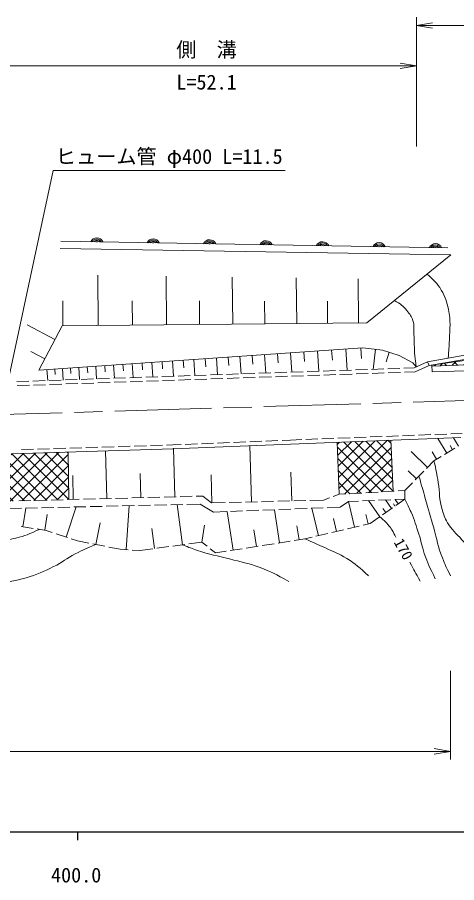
# Model space of a CAD drawing. Units: millimetres, scale not verified. Extents: x 40000 to 680000, y 20000 to 380000.
# Drawn here: x 460554 to 515000, y 198715 to 306000 of the extents above; entities that cross this region are included whole.
import ezdxf
from ezdxf.enums import TextEntityAlignment as Align

# ---------------------------------------------------------------- set-up
doc = ezdxf.new("R2010")
doc.units = ezdxf.units.MM
doc.header["$LTSCALE"] = 1000
doc.linetypes.add('CHAIN', pattern=[18.5, 12, -1.5, 3.5, -1.5])
for name, color, linetype, lineweight in [('M-BMK', 2, 'CHAIN', 13), ('M-STR-HTXT', 7, 'Continuous', 13), ('M-TTL-BAND', 7, 'Continuous', 25), ('M-WORK', 1, 'Continuous', 13)]:
    doc.layers.add(name, color=color, linetype=linetype, lineweight=lineweight)
doc.styles.add('ＭＳ ゴシック', font='')
doc.styles.get('ＭＳ ゴシック').set_extended_font_data('MS Gothic')

# ---------------------------------------------------------------- blocks, each defined once
blk = doc.blocks.new('open_arrow')
at = {"color": 0, "linetype": 'Continuous', "lineweight": -2}
blk.add_lwpolyline([(7.5, 1.25), (0, 0), (7.5, -1.25)], dxfattribs=at)

msp = doc.modelspace()

# ---------------------------------------------------------------- hatches: boundary and pattern name
at = {"layer": 'M-WORK'}
h = msp.add_hatch(dxfattribs=at)
h.set_pattern_fill('USER', color=256, style=0, pattern_type=2)
h.set_pattern_definition([(45, (545172, 263906), (-707.107, 707.107), []), (135, (545172, 263906), (-707.107, -707.107), [])])
h.paths.add_polyline_path([(545172, 263906), (538143, 265256), (525192, 264794), (511932, 262884), (511933, 262763)])
h = msp.add_hatch(dxfattribs=at)
h.set_pattern_fill('USER', color=256, style=0, pattern_type=2)
h.set_pattern_definition([(45, (507130, 247244), (-707.11, 707.11), []), (135, (507130, 247244), (-707.11, -707.11), [])])
h.paths.add_polyline_path([(507130, 247244), (506844, 253573), (500176, 253315), (500424, 246863)])
h = msp.add_hatch(dxfattribs=at)
h.set_pattern_fill('USER', color=256, style=0, pattern_type=2)
h.set_pattern_definition([(45, (466938, 246212), (-707.11, 707.11), []), (135, (466938, 246212), (-707.11, -707.11), [])])
h.paths.add_polyline_path([(466938, 246212), (466849, 252091), (459776, 251871), (459776, 251412), (459425, 251412), (459428, 246015)])

# ---------------------------------------------------------------- linework, layer by layer
at = {"layer": 'M-BMK'}
msp.add_line((558583, 259779), (458629, 256749), dxfattribs=at)
at = {"layer": 'M-STR-HTXT'}
for p, q in [((510000, 295000), (510000, 306000)), ((510000, 305000), (545172, 305000)), ((510000, 290000), (510000, 301000)), ((458500, 300000), (510000, 300000)), ((514213, 225000), (514213, 214000)), ((384751, 215000), (514213, 215000))]:
    msp.add_line(p, q, dxfattribs=at)
msp.add_lwpolyline([(459556, 261531), (465000, 287000), (493750, 287000)], dxfattribs=at)
at = {"layer": 'M-TTL-BAND'}
for p, q in [((40000, 205000), (579000, 205000)), ((468000, 205000), (468000, 204000))]:
    msp.add_line(p, q, dxfattribs=at)
at = {"layer": 'M-WORK'}
for p, q in [((513887, 277417), (465933, 278243)), ((465857, 277337), (514290, 276555)), ((514290, 276555), (503847, 268115)), ((470586, 267777), (470523, 274027)), ((479053, 267863), (478992, 273911)), ((487247, 267946), (487187, 273798)), ((495175, 268027), (495117, 273690)), ((502847, 268104), (502791, 273585)), ((466211, 267732), (466180, 270857)), ((474820, 267820), (474789, 270844)), ((483150, 267904), (483120, 270831)), ((491211, 267986), (491182, 270818)), ((499011, 268066), (498983, 270806)), ((465218, 266051), (461779, 267866)), ((466105, 267731), (463224, 262273)), ((503847, 268115), (466105, 267731)), ((463224, 262273), (503359, 265017)), ((503102, 265000), (503192, 263686)), ((503359, 265017), (505810, 264751)), ((511368, 263287), (522495, 265235)), ((463948, 263644), (462228, 264551)), ((488140, 263977), (488289, 261793)), ((489668, 264081), (489743, 262989)), ((491197, 264186), (491353, 261899)), ((492798, 264295), (492876, 263152)), ((494398, 264404), (494562, 262009)), ((496075, 264519), (496157, 263322)), ((497752, 264634), (497923, 262125)), ((499507, 264754), (499593, 263500)), ((501263, 264874), (501443, 262247)), ((504936, 264846), (504665, 262358)), ((505810, 264751), (507888, 264085)), ((506641, 264484), (506259, 263293)), ((507888, 264085), (509566, 263152)), ((525192, 264794), (511577, 262833)), ((511577, 262833), (522609, 264747)), ((472488, 262907), (472601, 261252)), ((473647, 262986), (473703, 262158)), ((474805, 263065), (474923, 261332)), ((476018, 263148), (476077, 262281)), ((477231, 263231), (477355, 261416)), ((478502, 263318), (478564, 262410)), ((479772, 263405), (479902, 261504)), ((481103, 263495), (481168, 262545)), ((482433, 263586), (482570, 261596)), ((483827, 263682), (483895, 262686)), ((485221, 263777), (485363, 261692)), ((486680, 263877), (486751, 262834)), ((509566, 263152), (509988, 262652)), ((509729, 262533), (511368, 263287)), ((511368, 263287), (511577, 262833)), ((511942, 262041), (511932, 262884)), ((511933, 262763), (545172, 263906)), ((545172, 263160), (511942, 262041)), ((464222, 262341), (464316, 260966)), ((465185, 262407), (465232, 261719)), ((466148, 262473), (466246, 261033)), ((467156, 262542), (467205, 261822)), ((468164, 262611), (468267, 261102)), ((469220, 262683), (469272, 261929)), ((470276, 262755), (470384, 261175)), ((471382, 262831), (471436, 262041)), ((486473, 261730), (487972, 261782)), ((488472, 261799), (489971, 261851)), ((490471, 261868), (491970, 261920)), ((492469, 261937), (493969, 261989)), ((494468, 262006), (495967, 262058)), ((496467, 262075), (497966, 262127)), ((498466, 262144), (499965, 262196)), ((500465, 262213), (501964, 262265)), ((502464, 262282), (503963, 262334)), ((502531, 261784), (504030, 261836)), ((504462, 262351), (505961, 262403)), ((504530, 261853), (506029, 261905)), ((506461, 262420), (507960, 262472)), ((506529, 261922), (508028, 261974)), ((508460, 262489), (509729, 262533)), ((508527, 261991), (509847, 262036)), ((509847, 262036), (511577, 262833)), ((460489, 260834), (461988, 260886)), ((462487, 260903), (463986, 260955)), ((464486, 260972), (465985, 261024)), ((466485, 261041), (467984, 261092)), ((468484, 261110), (469983, 261161)), ((470483, 261179), (471982, 261230)), ((470550, 260681), (472049, 260732)), ((472481, 261248), (473980, 261299)), ((472549, 260750), (474048, 260801)), ((474480, 261317), (475979, 261368)), ((474548, 260819), (476047, 260870)), ((476479, 261386), (477978, 261437)), ((476547, 260888), (478046, 260939)), ((478478, 261454), (479977, 261506)), ((478545, 260957), (480044, 261008)), ((480477, 261523), (481976, 261575)), ((480544, 261025), (482043, 261077)), ((482475, 261592), (483975, 261644)), ((482543, 261094), (484042, 261146)), ((484474, 261661), (485973, 261713)), ((484542, 261163), (486041, 261215)), ((486541, 261232), (488040, 261284)), ((488539, 261301), (490038, 261353)), ((490538, 261370), (492037, 261422)), ((492537, 261439), (494036, 261491)), ((494536, 261508), (496035, 261560)), ((496535, 261577), (498034, 261629)), ((498533, 261646), (500033, 261698)), ((500532, 261715), (502031, 261767)), ((460556, 260336), (462055, 260388)), ((462555, 260405), (464054, 260457)), ((464554, 260474), (466053, 260526)), ((466552, 260543), (468052, 260594)), ((468551, 260612), (470050, 260663)), ((512279, 254283), (513778, 254341)), ((514278, 254360), (515665, 254414)), ((483365, 253139), (484864, 253200)), ((485364, 253221), (486862, 253283)), ((487362, 253303), (488861, 253365)), ((489360, 253385), (490859, 253447)), ((491359, 253467), (492857, 253529)), ((493357, 253549), (494405, 253592)), ((494405, 253592), (495792, 253646)), ((494425, 253093), (515503, 253907)), ((496291, 253665), (497790, 253723)), ((498290, 253743), (499789, 253801)), ((500424, 246863), (500176, 253315)), ((500288, 253820), (501787, 253878)), ((502287, 253897), (503786, 253955)), ((504285, 253974), (505784, 254032)), ((506284, 254051), (507783, 254109)), ((506844, 253573), (507130, 247244)), ((508282, 254129), (509781, 254187)), ((510281, 254206), (511780, 254264)), ((513767, 251964), (512682, 253798)), ((515229, 252829), (514611, 253873)), ((459776, 251871), (479837, 252493)), ((461052, 252411), (462551, 252458)), ((463051, 252473), (464550, 252520)), ((465050, 252535), (466549, 252582)), ((467049, 252597), (468548, 252644)), ((469048, 252659), (470548, 252706)), ((471047, 252721), (472547, 252768)), ((471640, 246336), (471484, 252261)), ((473046, 252783), (474546, 252830)), ((475045, 252845), (476545, 252892)), ((477044, 252907), (478544, 252954)), ((479043, 252969), (479819, 252993)), ((479819, 252993), (480868, 253036)), ((479837, 252493), (494425, 253093)), ((480057, 246558), (479899, 252570)), ((481367, 253057), (482866, 253118)), ((489560, 245920), (489385, 252919)), ((511388, 250206), (509348, 252187)), ((512483, 251205), (511941, 252122)), ((513493, 251802), (514784, 252566)), ((514498, 252396), (514189, 252919)), ((466938, 246212), (466849, 252091)), ((512188, 251030), (513063, 251547)), ((511260, 250075), (512188, 251030)), ((467492, 246227), (467414, 249189)), ((475848, 246447), (475769, 249453)), ((484661, 245798), (484574, 249297)), ((494557, 246045), (494468, 249614)), ((510001, 248778), (508981, 249769)), ((509867, 248640), (510912, 249716)), ((508591, 247327), (509519, 248282)), ((499699, 246591), (500424, 246863)), ((500424, 246863), (501263, 246910)), ((501762, 246939), (503260, 247024)), ((503759, 247052), (505256, 247137)), ((505756, 247166), (507253, 247251)), ((507752, 247279), (508591, 247327)), ((508591, 247327), (508576, 246263)), ((460741, 246049), (462241, 246089)), ((462740, 246102), (464240, 246141)), ((464740, 246154), (466239, 246194)), ((466739, 246207), (468239, 246247)), ((468738, 246260), (470238, 246299)), ((470738, 246312), (472237, 246352)), ((472737, 246365), (474236, 246404)), ((474736, 246418), (476236, 246457)), ((476736, 246470), (478235, 246510)), ((478735, 246523), (480234, 246562)), ((480734, 246576), (482234, 246615)), ((482733, 246628), (483547, 246650)), ((483547, 246650), (484630, 245797)), ((484630, 245797), (486320, 245839)), ((486820, 245852), (488319, 245889)), ((488819, 245902), (490318, 245939)), ((490818, 245952), (492318, 245989)), ((492818, 246001), (494317, 246039)), ((494817, 246051), (496317, 246089)), ((496816, 246101), (498506, 246143)), ((498506, 246143), (499231, 246415)), ((501583, 245984), (500544, 245264)), ((502831, 246033), (501583, 245984)), ((502343, 242789), (501586, 245984)), ((504830, 246113), (503331, 246053)), ((505463, 244075), (504052, 246082)), ((506828, 246193), (505329, 246133)), ((506940, 245113), (506198, 246168)), ((508576, 246263), (507328, 246213)), ((507758, 245688), (507387, 246216)), ((507455, 245475), (508576, 246263)), ((461067, 245142), (459428, 245104)), ((461251, 242833), (461604, 245154)), ((463067, 245188), (461567, 245153)), ((465066, 245234), (463566, 245199)), ((467066, 245280), (465566, 245245)), ((466596, 241564), (467849, 245298)), ((469065, 245326), (467565, 245291)), ((471065, 245372), (469565, 245337)), ((473064, 245418), (471564, 245383)), ((475063, 245464), (473564, 245429)), ((474055, 240004), (474410, 245449)), ((477063, 245510), (475563, 245475)), ((479062, 245555), (477563, 245521)), ((481062, 245601), (479562, 245567)), ((481036, 240608), (480361, 245585)), ((483201, 245651), (481562, 245613)), ((484879, 244665), (483201, 245651)), ((486466, 244726), (484879, 244665)), ((487304, 239943), (486557, 244729)), ((488465, 244802), (486966, 244745)), ((490463, 244879), (488964, 244821)), ((492462, 244955), (490963, 244898)), ((493060, 240842), (492417, 244953)), ((494460, 245031), (492961, 244974)), ((496459, 245108), (494960, 245051)), ((498457, 245184), (496958, 245127)), ((497870, 241729), (497064, 245131)), ((500544, 245264), (498957, 245204)), ((505819, 244325), (507046, 245188)), ((506201, 244594), (505830, 245122)), ((507349, 245401), (507163, 245664)), ((463977, 242418), (464273, 244365)), ((500106, 242259), (499728, 243856)), ((504014, 243185), (503731, 244378)), ((504288, 243250), (505410, 244038)), ((461030, 242866), (462513, 242641)), ((463007, 242565), (464114, 242397)), ((470295, 240643), (470819, 243320)), ((477551, 240136), (477214, 242625)), ((483429, 240932), (483743, 243026)), ((495477, 241220), (495208, 242947)), ((501455, 242579), (502915, 242924)), ((503402, 243039), (504288, 243250)), ((464114, 242397), (464874, 242142)), ((465348, 241983), (466770, 241506)), ((490182, 240393), (489861, 242448)), ((496190, 241331), (497077, 241541)), ((497563, 241657), (499023, 242002)), ((499509, 242118), (500969, 242463)), ((467244, 241347), (468004, 241092)), ((468004, 241092), (469428, 240813)), ((469919, 240716), (471391, 240428)), ((471881, 240332), (473305, 240053)), ((477858, 240177), (479345, 240379)), ((479840, 240446), (481327, 240647)), ((481822, 240714), (483429, 240932)), ((483429, 240932), (484072, 240421)), ((488919, 240195), (490401, 240427)), ((490895, 240504), (492377, 240736)), ((492871, 240813), (494353, 241045)), ((494847, 241122), (496190, 241331)), ((473305, 240053), (474281, 239989)), ((474780, 239956), (475756, 239893)), ((475756, 239893), (477363, 240110)), ((484464, 240110), (485107, 239600)), ((485107, 239600), (486449, 239809)), ((486943, 239887), (488425, 240118))]:
    msp.add_line(p, q, dxfattribs=at)
for centre, radius, start, end in [((470388, 277853), 812, 21.6332, 156.39347), ((470388, 277853), 650, 27.74899, 150.27768), ((470388, 277853), 488, 38.88168, 139.145), ((470388, 277853), 325, 73.07097, 104.95571), ((477387, 277733), 812, 21.6332, 156.39347), ((477387, 277733), 650, 27.74899, 150.27768), ((477387, 277733), 488, 38.88168, 139.145), ((477387, 277733), 325, 73.07097, 104.95571), ((484386, 277612), 812, 21.6332, 156.39347), ((484386, 277612), 650, 27.74899, 150.27768), ((484386, 277612), 488, 38.88168, 139.145), ((484386, 277612), 325, 73.07097, 104.95571), ((491385, 277492), 812, 21.6332, 156.39347), ((491385, 277492), 650, 27.74899, 150.27768), ((491385, 277492), 488, 38.88168, 139.145), ((498384, 277371), 812, 21.6332, 156.39347), ((498384, 277371), 650, 27.74899, 150.27768), ((505383, 277251), 812, 21.6332, 156.39347), ((505383, 277251), 650, 27.74899, 150.27768), ((512382, 277130), 812, 21.6332, 156.39347), ((491385, 277492), 325, 73.07097, 104.95571), ((498384, 277371), 488, 38.88168, 139.145), ((498384, 277371), 325, 73.07097, 104.95571), ((505383, 277251), 488, 38.88168, 139.145), ((505383, 277251), 325, 73.07097, 104.95571), ((512382, 277130), 650, 27.74899, 150.27768), ((512382, 277130), 488, 38.88168, 139.145), ((512382, 277130), 325, 73.07097, 104.95571)]:
    msp.add_arc(centre, radius, start, end, dxfattribs=at)
for points, knots in [([(513930, 263736), (514044, 264796), (514061, 265108), (514095, 265990), (514154, 267471), (514290, 268334), (513971, 269782), (513757, 270756), (513599, 271320), (513092, 272179), (512566, 273072), (512196, 273392), (511329, 274162)], [0, 0, 0, 0, 1, 1, 1, 2, 2, 2, 3, 3, 3, 4, 4, 4, 4]), ([(507298, 270904), (508032, 270432), (508359, 270259), (508838, 269649), (509196, 269194), (509418, 268924), (509584, 268370), (509768, 267757), (509670, 267375), (509709, 266736), (509772, 265682), (509710, 265086), (509815, 264036), (509870, 263494), (509888, 263307), (509988, 262652)], [0, 0, 0, 0, 1, 1, 1, 2, 2, 2, 3, 3, 3, 4, 4, 4, 5, 5, 5, 5]), ([(512188, 251030), (512457, 249735), (512526, 249385), (512708, 248325), (512932, 247020), (512792, 246232), (513187, 244968), (513427, 244202), (513588, 243764), (514026, 243090), (514624, 242172), (515177, 241825), (515865, 240972), (516735, 239893), (516997, 239487), (517943, 238095)], [0, 0, 0, 0, 1, 1, 1, 2, 2, 2, 3, 3, 3, 4, 4, 4, 5, 5, 5, 5]), ([(514226, 236776), (513714, 237779), (513576, 238098), (513227, 238974), (512668, 240379), (512567, 241238), (512148, 242691), (511739, 244110), (511512, 244906), (511109, 246327), (510801, 247414), (510705, 247755), (510325, 249111)], [0, 0, 0, 0, 1, 1, 1, 2, 2, 2, 3, 3, 3, 4, 4, 4, 4]), ([(508576, 246263), (508967, 245515), (509071, 245290), (509351, 244649), (509802, 243617), (509961, 243002), (510310, 241931), (510612, 241006), (510678, 240456), (510989, 239534), (511418, 238262), (511651, 237828), (512348, 236377)], [0, 0, 0, 0, 1, 1, 1, 2, 2, 2, 3, 3, 3, 4, 4, 4, 4]), ([(507473, 241532), (507083, 242287), (506959, 242577), (506474, 243130), (506117, 243537), (505952, 243688), (505463, 244075)], [0, 0, 0, 0, 1, 1, 1, 2, 2, 2, 2]), ([(446352, 243011), (447598, 242932), (447935, 242908), (448946, 242804), (450126, 242683), (450794, 242636), (451957, 242404), (453256, 242145), (453934, 241786), (455234, 241525), (456335, 241304), (456961, 241148), (458084, 241152), (458986, 241155), (459494, 241253), (460375, 241445), (461562, 241703), (462003, 241937), (463293, 242522)], [0, 0, 0, 0, 1, 1, 1, 2, 2, 2, 3, 3, 3, 4, 4, 4, 5, 5, 5, 6, 6, 6, 6]), ([(442228, 240903), (443870, 240135), (444294, 239936), (445630, 239341), (446945, 238754), (447673, 238402), (449013, 237875), (450284, 237376), (451005, 237110), (452317, 236730), (453303, 236444), (453858, 236267), (454874, 236117), (456112, 235934), (456821, 235849), (458071, 235904), (459484, 235966), (460281, 236127), (461641, 236517), (463023, 236913), (463760, 237270), (465051, 237902), (466144, 238437), (466659, 238918), (467742, 239474), (468717, 239975), (469071, 240129), (470295, 240643)], [0, 0, 0, 0, 1, 1, 1, 2, 2, 2, 3, 3, 3, 4, 4, 4, 5, 5, 5, 6, 6, 6, 7, 7, 7, 8, 8, 8, 9, 9, 9, 9]), ([(481036, 240608), (481900, 240241), (482162, 240151), (482897, 239893), (484405, 239365), (485311, 239272), (486853, 238854), (488293, 238465), (489131, 238335), (490529, 237815), (492021, 237261), (492551, 236962), (494206, 236057)], [0, 0, 0, 0, 1, 1, 1, 2, 2, 2, 3, 3, 3, 4, 4, 4, 4]), ([(496190, 241331), (497376, 240829), (497692, 240693), (498641, 240253), (499731, 239749), (500378, 239526), (501399, 238894), (502533, 238193), (502919, 237825), (504076, 236776)], [0, 0, 0, 0, 1, 1, 1, 2, 2, 2, 3, 3, 3, 3])]:
    msp.add_open_spline(points, degree=3, knots=knots, dxfattribs=at)
msp.add_open_spline([(510470, 236097), (509831, 237276), (509831, 237276), (509191, 238455)], degree=3, dxfattribs=at)

# ---------------------------------------------------------------- block references
at = {"layer": 'M-STR-HTXT', "xscale": 267, "yscale": 267}
msp.add_blockref('open_arrow', (510000, 305000), dxfattribs=at)
at = {"layer": 'M-STR-HTXT', "xscale": 267, "yscale": 267, "rotation": 180}
for p in [(510000, 300000), (514213, 215000)]:
    msp.add_blockref('open_arrow', p, dxfattribs=at)

# ---------------------------------------------------------------- texts
at = {"layer": 'M-STR-HTXT', "style": 'ＭＳ ゴシック'}
for s, p in [('側\u3000溝', (484000, 302000)), ('ヒューム管 φ400 L=11.5', (479375, 288750))]:
    msp.add_text(s, height=1833, dxfattribs=at).set_placement(p, align=Align.MIDDLE_CENTER)
msp.add_text('L=52.1', height=1833, dxfattribs=at).set_placement((484000, 296500), align=Align.BOTTOM_CENTER)
at = {"layer": 'M-TTL-BAND', "style": 'ＭＳ ゴシック'}
msp.add_text('400.0', height=1833, dxfattribs=at).set_placement((467844, 198195), align=Align.BOTTOM_CENTER)
at = {"layer": 'M-WORK', "style": 'ＭＳ ゴシック'}
msp.add_text('170', height=1320, rotation=299.181, dxfattribs=at).set_placement((508397, 240068), align=Align.MIDDLE_CENTER)

doc.saveas('drawing.dxf')
